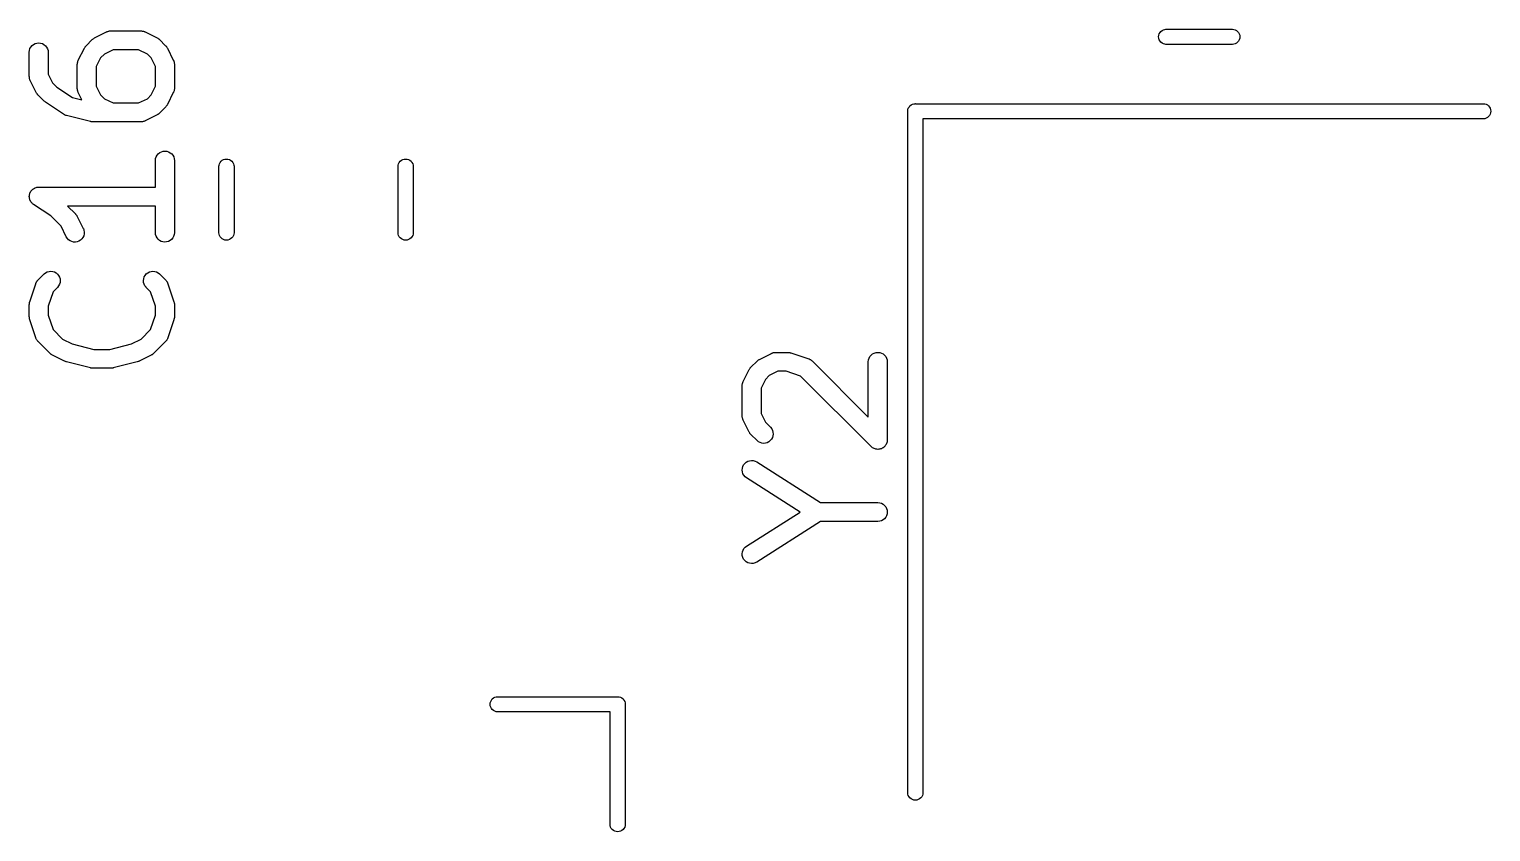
# Model space of a CAD drawing. Extents: x 50 to 150, y -150 to -50.
# Drawn here: x 103.23 to 114.81, y -80.01 to -73.65 of the extents above; entities that cross this region are included whole.
import ezdxf

# ---------------------------------------------------------------- set-up
doc = ezdxf.new("R2010")
doc.units = 0
doc.layers.add('BLACK', color=7, linetype='CONTINUOUS')

msp = doc.modelspace()

# ---------------------------------------------------------------- linework, layer by layer
at = {"layer": 'BLACK', "linetype": 'CONTINUOUS'}
for p, q in [((103.845, -73.6688), (103.85, -73.6673)), ((103.85, -73.6673), (103.855, -73.6655)), ((103.855, -73.6655), (103.857, -73.6652)), ((103.857, -73.6652), (103.859, -73.6645)), ((103.859, -73.6645), (103.864, -73.664)), ((103.864, -73.664), (103.869, -73.6632)), ((103.869, -73.6632), (103.872, -73.6633)), ((103.872, -73.6633), (103.874, -73.6631)), ((103.874, -73.6631), (104.112, -73.6631)), ((104.112, -73.6631), (104.113, -73.6631)), ((104.113, -73.6631), (104.115, -73.6633)), ((104.115, -73.6633), (104.117, -73.6633)), ((104.117, -73.6633), (104.122, -73.6642)), ((104.122, -73.6642), (104.127, -73.6647)), ((104.127, -73.6647), (104.13, -73.6654)), ((104.13, -73.6654), (104.132, -73.6658)), ((104.132, -73.6658), (104.137, -73.6676)), ((104.137, -73.6676), (104.141, -73.6692)), ((112.189, -73.6765), (112.196, -73.6674)), ((112.196, -73.6674), (112.205, -73.6599)), ((112.205, -73.6599), (112.216, -73.6543)), ((112.216, -73.6543), (112.227, -73.6509)), ((112.227, -73.6509), (112.236, -73.65)), ((112.236, -73.65), (112.764, -73.65)), ((112.764, -73.65), (112.773, -73.6509)), ((112.773, -73.6509), (112.784, -73.6543)), ((112.784, -73.6543), (112.795, -73.6599)), ((112.795, -73.6599), (112.804, -73.6674)), ((112.804, -73.6674), (112.811, -73.6765)), ((103.24, -73.791), (103.25, -73.7797)), ((103.25, -73.7797), (103.261, -73.7706)), ((103.261, -73.7706), (103.274, -73.7638)), ((103.274, -73.7638), (103.288, -73.7597)), ((103.288, -73.7597), (103.303, -73.7583)), ((103.303, -73.7583), (103.317, -73.7599)), ((103.317, -73.7599), (103.331, -73.7642)), ((103.331, -73.7642), (103.344, -73.7712)), ((103.344, -73.7712), (103.356, -73.7805)), ((103.356, -73.7805), (103.365, -73.7918)), ((103.672, -73.7866), (103.675, -73.7836)), ((103.675, -73.7836), (103.678, -73.7803)), ((103.678, -73.7803), (103.726, -73.7327)), ((103.726, -73.7319), (103.73, -73.7293)), ((103.726, -73.7327), (103.726, -73.7319)), ((103.73, -73.7293), (103.733, -73.7264)), ((103.733, -73.7264), (103.735, -73.7248)), ((103.735, -73.7248), (103.738, -73.7228)), ((103.738, -73.7228), (103.741, -73.7209)), ((103.741, -73.7209), (103.745, -73.7186)), ((103.745, -73.7186), (103.84, -73.671)), ((103.84, -73.671), (103.841, -73.6706)), ((103.841, -73.6706), (103.843, -73.6698)), ((103.843, -73.6698), (103.845, -73.6688)), ((104.141, -73.6692), (104.143, -73.6702)), ((104.143, -73.6702), (104.145, -73.671)), ((104.145, -73.671), (104.241, -73.7186)), ((104.241, -73.7186), (104.242, -73.7191)), ((104.242, -73.7191), (104.245, -73.7214)), ((104.245, -73.7214), (104.249, -73.7234)), ((104.249, -73.7234), (104.251, -73.7254)), ((104.251, -73.7254), (104.254, -73.7271)), ((104.254, -73.7271), (104.257, -73.73)), ((104.257, -73.73), (104.26, -73.7327)), ((104.26, -73.7327), (104.308, -73.7803)), ((104.308, -73.7803), (104.309, -73.781)), ((104.309, -73.781), (104.311, -73.7843)), ((112.178, -73.71), (112.18, -73.6982)), ((112.18, -73.7218), (112.178, -73.71)), ((112.18, -73.6982), (112.183, -73.6869)), ((112.183, -73.7331), (112.18, -73.7218)), ((112.183, -73.6869), (112.189, -73.6765)), ((112.189, -73.7435), (112.183, -73.7331)), ((112.196, -73.7526), (112.189, -73.7435)), ((112.205, -73.7601), (112.196, -73.7526)), ((112.216, -73.7657), (112.205, -73.7601)), ((112.227, -73.7691), (112.216, -73.7657)), ((112.236, -73.77), (112.227, -73.7691)), ((112.764, -73.77), (112.236, -73.77)), ((112.773, -73.7691), (112.764, -73.77)), ((112.784, -73.7657), (112.773, -73.7691)), ((112.795, -73.7601), (112.784, -73.7657)), ((112.804, -73.7526), (112.795, -73.7601)), ((112.811, -73.7435), (112.804, -73.7526)), ((112.811, -73.6765), (112.817, -73.6869)), ((112.817, -73.7331), (112.811, -73.7435)), ((112.817, -73.6869), (112.82, -73.6982)), ((112.82, -73.7218), (112.817, -73.7331)), ((112.82, -73.6982), (112.822, -73.71)), ((112.822, -73.71), (112.82, -73.7218)), ((103.227, -73.8323), (103.229, -73.8177)), ((103.227, -73.8333), (103.227, -73.8323)), ((103.227, -74.0238), (103.227, -73.8333)), ((103.229, -73.8177), (103.233, -73.8038)), ((103.233, -73.8038), (103.24, -73.791)), ((103.365, -73.7918), (103.372, -73.8048)), ((103.372, -73.8048), (103.376, -73.8188)), ((103.376, -73.8188), (103.377, -73.8333)), ((103.377, -73.8333), (103.377, -74.0061)), ((103.613, -73.9039), (103.614, -73.899)), ((103.614, -73.899), (103.615, -73.8971)), ((103.615, -73.8971), (103.616, -73.895)), ((103.616, -73.895), (103.664, -73.7998)), ((103.664, -73.7989), (103.667, -73.7953)), ((103.664, -73.7998), (103.664, -73.7989)), ((103.667, -73.7953), (103.669, -73.7916)), ((103.669, -73.7916), (103.671, -73.7892)), ((103.671, -73.7892), (103.672, -73.7866)), ((103.793, -73.8778), (103.758, -73.9463)), ((103.823, -73.8474), (103.793, -73.8778)), ((103.892, -73.8131), (103.823, -73.8474)), ((104.094, -73.8131), (103.892, -73.8131)), ((104.163, -73.8474), (104.094, -73.8131)), ((104.193, -73.8778), (104.163, -73.8474)), ((104.227, -73.9463), (104.193, -73.8778)), ((104.311, -73.7843), (104.314, -73.7874)), ((104.314, -73.7874), (104.316, -73.79)), ((104.316, -73.79), (104.318, -73.7925)), ((104.318, -73.7925), (104.32, -73.7962)), ((104.32, -73.7962), (104.322, -73.7998)), ((104.322, -73.7998), (104.369, -73.895)), ((104.369, -73.895), (104.37, -73.896)), ((104.37, -73.896), (104.371, -73.898)), ((104.371, -73.898), (104.372, -73.9)), ((103.377, -74.0061), (103.412, -74.0746)), ((103.608, -73.9275), (103.609, -73.9253)), ((103.608, -73.9286), (103.608, -73.9275)), ((103.608, -74.119), (103.608, -73.9286)), ((103.609, -73.9181), (103.61, -73.913)), ((103.609, -73.9231), (103.609, -73.9181)), ((103.609, -73.9253), (103.609, -73.9231)), ((103.61, -73.913), (103.611, -73.9109)), ((103.611, -73.9087), (103.613, -73.9039)), ((103.611, -73.9109), (103.611, -73.9087)), ((103.758, -73.9463), (103.758, -74.1013)), ((104.227, -74.1013), (104.227, -73.9463)), ((104.372, -73.9), (104.373, -73.9049)), ((104.373, -73.9049), (104.375, -73.9097)), ((104.375, -73.9097), (104.375, -73.9119)), ((104.375, -73.9119), (104.376, -73.914)), ((104.376, -73.914), (104.376, -73.9191)), ((104.376, -73.9191), (104.377, -73.9242)), ((104.377, -73.9242), (104.377, -73.9264)), ((104.377, -73.9264), (104.377, -73.9286)), ((104.377, -73.9286), (104.377, -74.119)), ((103.228, -74.026), (103.227, -74.0238)), ((103.228, -74.0282), (103.228, -74.026)), ((103.228, -74.0333), (103.228, -74.0282)), ((103.229, -74.0384), (103.228, -74.0333)), ((103.229, -74.0405), (103.229, -74.0384)), ((103.23, -74.0427), (103.229, -74.0405)), ((103.232, -74.0475), (103.23, -74.0427)), ((103.233, -74.0524), (103.232, -74.0475)), ((103.234, -74.0543), (103.233, -74.0524)), ((103.235, -74.0564), (103.234, -74.0543)), ((103.235, -74.0574), (103.235, -74.0564)), ((103.283, -74.1526), (103.235, -74.0574)), ((103.412, -74.0746), (103.445, -74.1084)), ((103.445, -74.1084), (103.571, -74.1923)), ((103.609, -74.1212), (103.608, -74.119)), ((103.608, -74.1234), (103.609, -74.1212)), ((103.609, -74.1285), (103.608, -74.1234)), ((103.61, -74.1336), (103.609, -74.1285)), ((103.758, -74.1013), (103.793, -74.1699)), ((104.193, -74.1699), (104.227, -74.1013)), ((104.377, -74.1245), (104.376, -74.1296)), ((104.376, -74.1296), (104.376, -74.1346)), ((104.377, -74.119), (104.377, -74.1201)), ((104.377, -74.1201), (104.377, -74.1223)), ((104.377, -74.1223), (104.377, -74.1245)), ((103.285, -74.1562), (103.283, -74.1526)), ((103.287, -74.1599), (103.285, -74.1562)), ((103.289, -74.1623), (103.287, -74.1599)), ((103.291, -74.165), (103.289, -74.1623)), ((103.294, -74.168), (103.291, -74.165)), ((103.296, -74.1713), (103.294, -74.168)), ((103.297, -74.1721), (103.296, -74.1713)), ((103.345, -74.2197), (103.297, -74.1721)), ((103.35, -74.224), (103.345, -74.2197)), ((103.355, -74.2285), (103.35, -74.224)), ((103.356, -74.229), (103.355, -74.2285)), ((103.356, -74.2291), (103.356, -74.229)), ((103.356, -74.229), (103.356, -74.229)), ((103.356, -74.229), (103.356, -74.229)), ((103.499, -74.3243), (103.356, -74.2291)), ((103.571, -74.1923), (103.645, -74.2108)), ((103.61, -74.1357), (103.61, -74.1336)), ((103.611, -74.1379), (103.61, -74.1357)), ((103.613, -74.1427), (103.611, -74.1379)), ((103.614, -74.1476), (103.613, -74.1427)), ((103.615, -74.1496), (103.614, -74.1476)), ((103.616, -74.1516), (103.615, -74.1496)), ((103.616, -74.1526), (103.616, -74.1516)), ((103.645, -74.2108), (103.616, -74.1526)), ((103.793, -74.1699), (103.823, -74.2003)), ((103.823, -74.2003), (103.892, -74.2345)), ((103.892, -74.2345), (104.094, -74.2345)), ((104.094, -74.2345), (104.163, -74.2003)), ((104.163, -74.2003), (104.193, -74.1699)), ((104.369, -74.1526), (104.322, -74.2478)), ((104.37, -74.1505), (104.369, -74.1526)), ((104.371, -74.1486), (104.37, -74.1505)), ((104.373, -74.1437), (104.371, -74.1486)), ((104.375, -74.1389), (104.373, -74.1437)), ((104.376, -74.1346), (104.375, -74.1367)), ((104.375, -74.1367), (104.375, -74.1389)), ((110.217, -74.2499), (110.227, -74.2443)), ((110.227, -74.2443), (110.238, -74.2409)), ((110.238, -74.2409), (110.247, -74.24)), ((110.247, -74.24), (110.25, -74.2397)), ((110.25, -74.2397), (110.253, -74.24)), ((110.253, -74.24), (114.753, -74.24)), ((114.753, -74.24), (114.762, -74.2409)), ((114.762, -74.2409), (114.773, -74.2443)), ((114.773, -74.2443), (114.783, -74.2499)), ((103.503, -74.3267), (103.499, -74.3243)), ((103.508, -74.3293), (103.503, -74.3267)), ((103.51, -74.3301), (103.508, -74.3293)), ((103.512, -74.3312), (103.51, -74.3301)), ((103.517, -74.3327), (103.512, -74.3312)), ((103.521, -74.3344), (103.517, -74.3327)), ((103.522, -74.3347), (103.521, -74.3344)), ((103.713, -74.3823), (103.522, -74.3347)), ((104.241, -74.329), (104.145, -74.3766)), ((104.244, -74.3267), (104.241, -74.329)), ((104.248, -74.3248), (104.244, -74.3267)), ((104.25, -74.3229), (104.248, -74.3248)), ((104.253, -74.3212), (104.25, -74.3229)), ((104.256, -74.3183), (104.253, -74.3212)), ((104.259, -74.3157), (104.256, -74.3183)), ((104.26, -74.3149), (104.259, -74.3157)), ((104.308, -74.2673), (104.26, -74.3149)), ((104.31, -74.2641), (104.308, -74.2673)), ((104.313, -74.261), (104.31, -74.2641)), ((104.315, -74.2584), (104.313, -74.261)), ((104.317, -74.256), (104.315, -74.2584)), ((104.319, -74.2523), (104.317, -74.256)), ((104.321, -74.2488), (104.319, -74.2523)), ((104.322, -74.2478), (104.321, -74.2488)), ((110.19, -74.3), (110.191, -74.2882)), ((110.19, -74.3029), (110.19, -74.3)), ((110.19, -79.7029), (110.19, -74.3029)), ((110.191, -74.2882), (110.194, -74.2769)), ((110.194, -74.2769), (110.2, -74.2665)), ((110.2, -74.2665), (110.207, -74.2574)), ((110.207, -74.2574), (110.217, -74.2499)), ((114.753, -74.36), (110.31, -74.36)), ((110.31, -74.36), (110.31, -79.7029)), ((114.762, -74.3591), (114.753, -74.36)), ((114.773, -74.3557), (114.762, -74.3591)), ((114.783, -74.3501), (114.773, -74.3557)), ((114.783, -74.2499), (114.793, -74.2574)), ((114.793, -74.3426), (114.783, -74.3501)), ((114.793, -74.2574), (114.8, -74.2665)), ((114.8, -74.3335), (114.793, -74.3426)), ((114.8, -74.2665), (114.806, -74.2769)), ((114.806, -74.3231), (114.8, -74.3335)), ((114.806, -74.2769), (114.809, -74.2882)), ((114.809, -74.3118), (114.806, -74.3231)), ((114.809, -74.2882), (114.81, -74.3)), ((114.81, -74.3), (114.809, -74.3118)), ((103.714, -74.3825), (103.713, -74.3823)), ((103.715, -74.3829), (103.714, -74.3825)), ((103.721, -74.3835), (103.715, -74.3829)), ((103.727, -74.3844), (103.721, -74.3835)), ((103.729, -74.3844), (103.727, -74.3844)), ((103.73, -74.3845), (103.729, -74.3844)), ((103.731, -74.3845), (103.73, -74.3845)), ((104.112, -74.3845), (103.731, -74.3845)), ((104.114, -74.3843), (104.112, -74.3845)), ((104.116, -74.3844), (104.114, -74.3843)), ((104.121, -74.3836), (104.116, -74.3844)), ((104.126, -74.3831), (104.121, -74.3836)), ((104.129, -74.3825), (104.126, -74.3831)), ((104.131, -74.3821), (104.129, -74.3825)), ((104.136, -74.3803), (104.131, -74.3821)), ((104.14, -74.3789), (104.136, -74.3803)), ((104.142, -74.3778), (104.14, -74.3789)), ((104.145, -74.3771), (104.142, -74.3778)), ((104.145, -74.3766), (104.145, -74.3771)), ((104.227, -74.6894), (104.229, -74.6749)), ((104.227, -74.6905), (104.227, -74.6894)), ((104.227, -74.9012), (104.227, -74.6905)), ((104.229, -74.6749), (104.233, -74.6609)), ((104.233, -74.6609), (104.24, -74.6481)), ((104.24, -74.6481), (104.25, -74.6369)), ((104.25, -74.6369), (104.261, -74.6277)), ((104.261, -74.6277), (104.274, -74.6209)), ((104.274, -74.6209), (104.288, -74.6168)), ((104.288, -74.6168), (104.303, -74.6155)), ((104.303, -74.6155), (104.317, -74.617)), ((104.317, -74.617), (104.331, -74.6213)), ((104.331, -74.6213), (104.344, -74.6283)), ((104.344, -74.6283), (104.356, -74.6376)), ((104.356, -74.6376), (104.365, -74.649)), ((104.365, -74.649), (104.372, -74.6619)), ((104.372, -74.6619), (104.376, -74.6759)), ((104.376, -74.6759), (104.377, -74.6905)), ((104.377, -74.6905), (104.377, -75.2619)), ((104.734, -74.7157), (104.74, -74.7053)), ((104.74, -74.7053), (104.747, -74.6961)), ((104.747, -74.6961), (104.757, -74.6886)), ((104.757, -74.6886), (104.767, -74.683)), ((104.767, -74.683), (104.778, -74.6796)), ((104.778, -74.6796), (104.79, -74.6785)), ((104.79, -74.6785), (104.802, -74.6796)), ((104.802, -74.6796), (104.813, -74.683)), ((104.813, -74.683), (104.823, -74.6886)), ((104.823, -74.6886), (104.833, -74.6961)), ((104.833, -74.6961), (104.84, -74.7053)), ((104.84, -74.7053), (104.846, -74.7157)), ((106.154, -74.7157), (106.16, -74.7053)), ((106.16, -74.7053), (106.167, -74.6961)), ((106.167, -74.6961), (106.177, -74.6886)), ((106.177, -74.6886), (106.187, -74.683)), ((106.187, -74.683), (106.198, -74.6796)), ((106.198, -74.6796), (106.21, -74.6785)), ((106.21, -74.6785), (106.222, -74.6796)), ((106.222, -74.6796), (106.233, -74.683)), ((106.233, -74.683), (106.243, -74.6886)), ((106.243, -74.6886), (106.253, -74.6961)), ((106.253, -74.6961), (106.26, -74.7053)), ((106.26, -74.7053), (106.266, -74.7157)), ((104.73, -74.7358), (104.731, -74.727)), ((104.73, -75.2642), (104.73, -74.7358)), ((104.731, -74.727), (104.734, -74.7157)), ((104.846, -74.7157), (104.849, -74.727)), ((104.849, -74.727), (104.85, -74.7358)), ((104.85, -74.7358), (104.85, -75.2642)), ((106.15, -74.7358), (106.151, -74.727)), ((106.15, -75.2642), (106.15, -74.7358)), ((106.151, -74.727), (106.154, -74.7157)), ((106.266, -74.7157), (106.269, -74.727)), ((106.269, -74.727), (106.27, -74.7358)), ((106.27, -74.7358), (106.27, -75.2642)), ((103.233, -74.947), (103.237, -74.9405)), ((103.237, -74.9405), (103.24, -74.9343)), ((103.24, -74.9342), (103.245, -74.9286)), ((103.24, -74.9343), (103.24, -74.9342)), ((103.24, -74.9342), (103.24, -74.9342)), ((103.245, -74.9286), (103.25, -74.923)), ((103.25, -74.9229), (103.255, -74.9182)), ((103.25, -74.923), (103.25, -74.9229)), ((103.25, -74.9229), (103.25, -74.9229)), ((103.255, -74.9182), (103.261, -74.9137)), ((103.261, -74.9137), (103.268, -74.9102)), ((103.261, -74.9137), (103.261, -74.9137)), ((103.261, -74.9137), (103.261, -74.9137)), ((103.268, -74.9102), (103.274, -74.9068)), ((103.274, -74.9068), (103.281, -74.9047)), ((103.274, -74.9068), (103.274, -74.9068)), ((103.274, -74.9068), (103.274, -74.9068)), ((103.281, -74.9047), (103.288, -74.9026)), ((103.288, -74.9026), (103.295, -74.9019)), ((103.288, -74.9026), (103.288, -74.9026)), ((103.288, -74.9026), (103.288, -74.9026)), ((103.295, -74.9019), (103.302, -74.9012)), ((103.302, -74.9012), (104.227, -74.9012)), ((103.227, -74.9755), (103.228, -74.9684)), ((103.227, -74.9756), (103.227, -74.9755)), ((103.227, -74.9757), (103.227, -74.9756)), ((103.228, -74.9832), (103.227, -74.9757)), ((103.228, -74.9684), (103.229, -74.9611)), ((103.229, -74.9901), (103.228, -74.9832)), ((103.229, -74.961), (103.231, -74.9539)), ((103.229, -74.9611), (103.229, -74.961)), ((103.229, -74.9611), (103.229, -74.9611)), ((103.229, -74.9902), (103.229, -74.9901)), ((103.231, -74.9974), (103.229, -74.9902)), ((103.229, -74.9902), (103.229, -74.9902)), ((103.231, -74.9539), (103.233, -74.9471)), ((103.233, -75.0042), (103.231, -74.9974)), ((103.233, -74.9471), (103.233, -74.947)), ((103.233, -74.9471), (103.233, -74.9471)), ((103.233, -75.0043), (103.233, -75.0042)), ((103.233, -75.0042), (103.233, -75.0042)), ((103.236, -75.0105), (103.233, -75.0043)), ((103.24, -75.0172), (103.236, -75.0105)), ((103.24, -75.0173), (103.24, -75.0172)), ((103.24, -75.0172), (103.24, -75.0172)), ((103.244, -75.0229), (103.24, -75.0173)), ((103.249, -75.0286), (103.244, -75.0229)), ((103.249, -75.0287), (103.249, -75.0286)), ((103.249, -75.0286), (103.249, -75.0286)), ((103.254, -75.0334), (103.249, -75.0287)), ((103.26, -75.038), (103.254, -75.0334)), ((103.26, -75.0381), (103.26, -75.038)), ((103.261, -75.0386), (103.26, -75.0381)), ((103.26, -75.0381), (103.26, -75.0381)), ((103.26, -75.0381), (103.26, -75.0381)), ((103.397, -75.1297), (103.261, -75.0386)), ((104.227, -75.0512), (103.531, -75.0512)), ((103.531, -75.0512), (103.594, -75.1136)), ((104.227, -75.2619), (104.227, -75.0512)), ((103.479, -75.2111), (103.397, -75.1297)), ((103.594, -75.1136), (103.594, -75.1144)), ((103.594, -75.1144), (103.597, -75.1177)), ((103.597, -75.1177), (103.6, -75.1207)), ((103.6, -75.1207), (103.601, -75.1234)), ((103.601, -75.1234), (103.603, -75.1258)), ((103.603, -75.1258), (103.605, -75.1296)), ((103.605, -75.1296), (103.608, -75.1331)), ((103.608, -75.1331), (103.655, -75.2284)), ((103.521, -75.2954), (103.479, -75.2111)), ((103.659, -75.2864), (103.653, -75.2997)), ((103.655, -75.2284), (103.656, -75.2293)), ((103.656, -75.2293), (103.661, -75.243)), ((103.662, -75.2721), (103.659, -75.2864)), ((103.661, -75.243), (103.663, -75.2575)), ((103.663, -75.2575), (103.662, -75.2721)), ((104.229, -75.2765), (104.227, -75.2619)), ((104.233, -75.2905), (104.229, -75.2765)), ((104.376, -75.2775), (104.371, -75.2914)), ((104.377, -75.263), (104.376, -75.2775)), ((104.377, -75.2619), (104.377, -75.263)), ((104.731, -75.273), (104.73, -75.2642)), ((104.734, -75.2843), (104.731, -75.273)), ((104.74, -75.2947), (104.734, -75.2843)), ((104.846, -75.2843), (104.84, -75.2947)), ((104.849, -75.273), (104.846, -75.2843)), ((104.85, -75.2642), (104.849, -75.273)), ((106.151, -75.273), (106.15, -75.2642)), ((106.154, -75.2843), (106.151, -75.273)), ((106.16, -75.2947), (106.154, -75.2843)), ((106.266, -75.2843), (106.26, -75.2947)), ((106.269, -75.273), (106.266, -75.2843)), ((106.27, -75.2642), (106.269, -75.273)), ((103.529, -75.3078), (103.521, -75.2954)), ((103.539, -75.3185), (103.529, -75.3078)), ((103.551, -75.327), (103.539, -75.3185)), ((103.564, -75.333), (103.551, -75.327)), ((103.578, -75.3363), (103.564, -75.333)), ((103.593, -75.3367), (103.578, -75.3363)), ((103.607, -75.3344), (103.593, -75.3367)), ((103.621, -75.3292), (103.607, -75.3344)), ((103.634, -75.3215), (103.621, -75.3292)), ((103.644, -75.3115), (103.634, -75.3215)), ((103.653, -75.2997), (103.644, -75.3115)), ((104.24, -75.3034), (104.233, -75.2905)), ((104.249, -75.3148), (104.24, -75.3034)), ((104.26, -75.3241), (104.249, -75.3148)), ((104.273, -75.331), (104.26, -75.3241)), ((104.287, -75.3354), (104.273, -75.331)), ((104.302, -75.3369), (104.287, -75.3354)), ((104.316, -75.3356), (104.302, -75.3369)), ((104.33, -75.3314), (104.316, -75.3356)), ((104.343, -75.3247), (104.33, -75.3314)), ((104.355, -75.3155), (104.343, -75.3247)), ((104.364, -75.3043), (104.355, -75.3155)), ((104.371, -75.2914), (104.364, -75.3043)), ((104.747, -75.3039), (104.74, -75.2947)), ((104.757, -75.3114), (104.747, -75.3039)), ((104.767, -75.317), (104.757, -75.3114)), ((104.778, -75.3204), (104.767, -75.317)), ((104.79, -75.3215), (104.778, -75.3204)), ((104.802, -75.3204), (104.79, -75.3215)), ((104.813, -75.317), (104.802, -75.3204)), ((104.823, -75.3114), (104.813, -75.317)), ((104.833, -75.3039), (104.823, -75.3114)), ((104.84, -75.2947), (104.833, -75.3039)), ((106.167, -75.3039), (106.16, -75.2947)), ((106.177, -75.3114), (106.167, -75.3039)), ((106.187, -75.317), (106.177, -75.3114)), ((106.198, -75.3204), (106.187, -75.317)), ((106.21, -75.3215), (106.198, -75.3204)), ((106.222, -75.3204), (106.21, -75.3215)), ((106.233, -75.317), (106.222, -75.3204)), ((106.243, -75.3114), (106.233, -75.317)), ((106.253, -75.3039), (106.243, -75.3114)), ((106.26, -75.2947), (106.253, -75.3039)), ((103.297, -75.6374), (103.345, -75.5898)), ((103.345, -75.5891), (103.357, -75.58)), ((103.345, -75.5898), (103.345, -75.5891)), ((103.357, -75.58), (103.37, -75.5732)), ((103.37, -75.5732), (103.384, -75.5691)), ((103.384, -75.5691), (103.398, -75.5679)), ((103.398, -75.5679), (103.413, -75.5694)), ((103.413, -75.5694), (103.427, -75.5738)), ((103.427, -75.5738), (103.44, -75.5808)), ((103.44, -75.5808), (103.451, -75.5902)), ((103.451, -75.5902), (103.46, -75.6016)), ((103.46, -75.6016), (103.467, -75.6145)), ((103.467, -75.6145), (103.471, -75.6285)), ((103.471, -75.6285), (103.473, -75.6431)), ((104.132, -75.6421), (104.134, -75.6275)), ((104.134, -75.6275), (104.138, -75.6136)), ((104.138, -75.6136), (104.145, -75.6007)), ((104.145, -75.6007), (104.154, -75.5895)), ((104.154, -75.5895), (104.166, -75.5802)), ((104.166, -75.5802), (104.179, -75.5734)), ((104.179, -75.5734), (104.193, -75.5692)), ((104.193, -75.5692), (104.207, -75.5679)), ((104.207, -75.5679), (104.222, -75.5693)), ((104.222, -75.5693), (104.236, -75.5736)), ((104.236, -75.5736), (104.249, -75.5805)), ((104.249, -75.5805), (104.26, -75.5898)), ((104.26, -75.5898), (104.308, -75.6374)), ((103.231, -75.8096), (103.279, -75.6668)), ((103.279, -75.6658), (103.28, -75.6638)), ((103.279, -75.6668), (103.279, -75.6658)), ((103.28, -75.6638), (103.281, -75.6617)), ((103.281, -75.6617), (103.283, -75.6571)), ((103.283, -75.6571), (103.285, -75.6525)), ((103.285, -75.6525), (103.287, -75.6507)), ((103.287, -75.6507), (103.288, -75.6488)), ((103.288, -75.6488), (103.291, -75.6448)), ((103.291, -75.6448), (103.294, -75.6406)), ((103.294, -75.6406), (103.296, -75.6391)), ((103.296, -75.6391), (103.297, -75.6374)), ((103.416, -75.731), (103.377, -75.8455)), ((103.451, -75.6959), (103.416, -75.731)), ((103.46, -75.6846), (103.451, -75.6959)), ((103.467, -75.6717), (103.46, -75.6846)), ((103.471, -75.6577), (103.467, -75.6717)), ((103.473, -75.6431), (103.471, -75.6577)), ((104.133, -75.6567), (104.132, -75.6421)), ((104.138, -75.6707), (104.133, -75.6567)), ((104.144, -75.6837), (104.138, -75.6707)), ((104.153, -75.6951), (104.144, -75.6837)), ((104.154, -75.6959), (104.153, -75.6951)), ((104.189, -75.731), (104.154, -75.6959)), ((104.227, -75.8455), (104.189, -75.731)), ((104.308, -75.6374), (104.309, -75.6382)), ((104.309, -75.6382), (104.31, -75.6399)), ((104.31, -75.6399), (104.312, -75.6414)), ((104.312, -75.6414), (104.314, -75.6456)), ((104.314, -75.6456), (104.318, -75.6496)), ((104.318, -75.6496), (104.319, -75.6516)), ((104.319, -75.6516), (104.32, -75.6534)), ((104.32, -75.6534), (104.322, -75.6581)), ((104.322, -75.6581), (104.324, -75.6626)), ((104.324, -75.6626), (104.325, -75.6647)), ((104.325, -75.6647), (104.326, -75.6668)), ((104.326, -75.6668), (104.374, -75.8096)), ((103.227, -75.8323), (103.228, -75.8281)), ((103.227, -75.8333), (103.227, -75.8323)), ((103.227, -75.9286), (103.227, -75.8333)), ((103.228, -75.8239), (103.229, -75.8208)), ((103.228, -75.8281), (103.228, -75.8239)), ((103.229, -75.8177), (103.23, -75.8137)), ((103.229, -75.8208), (103.229, -75.8177)), ((103.23, -75.8137), (103.231, -75.8096)), ((103.377, -75.8455), (103.377, -75.9164)), ((104.227, -75.9164), (104.227, -75.8455)), ((104.374, -75.8096), (104.374, -75.8106)), ((104.374, -75.8106), (104.375, -75.8147)), ((104.375, -75.8147), (104.376, -75.8188)), ((104.376, -75.8188), (104.376, -75.8219)), ((104.376, -75.8219), (104.377, -75.8249)), ((104.377, -75.8249), (104.377, -75.8291)), ((104.377, -75.8291), (104.377, -75.8333)), ((104.377, -75.8333), (104.377, -75.9286)), ((103.228, -75.9328), (103.227, -75.9286)), ((103.228, -75.937), (103.228, -75.9328)), ((103.229, -75.94), (103.228, -75.937)), ((103.229, -75.9431), (103.229, -75.94)), ((103.23, -75.9472), (103.229, -75.9431)), ((103.231, -75.9513), (103.23, -75.9472)), ((103.231, -75.9523), (103.231, -75.9513)), ((103.279, -76.0951), (103.231, -75.9523)), ((103.377, -75.9164), (103.416, -76.0309)), ((104.189, -76.0309), (104.227, -75.9164)), ((104.374, -75.9523), (104.326, -76.0951)), ((104.376, -75.9442), (104.374, -75.9482)), ((104.374, -75.9482), (104.374, -75.9523)), ((104.377, -75.938), (104.376, -75.9411)), ((104.376, -75.9411), (104.376, -75.9442)), ((104.377, -75.9286), (104.377, -75.9296)), ((104.377, -75.9296), (104.377, -75.9338)), ((104.377, -75.9338), (104.377, -75.938)), ((103.28, -76.0972), (103.279, -76.0951)), ((103.28, -76.0993), (103.28, -76.0972)), ((103.283, -76.1038), (103.28, -76.0993)), ((103.416, -76.0309), (103.49, -76.105)), ((104.115, -76.105), (104.189, -76.0309)), ((104.324, -76.1003), (104.322, -76.1048)), ((104.325, -76.0981), (104.324, -76.1003)), ((104.326, -76.0961), (104.325, -76.0981)), ((104.326, -76.0951), (104.326, -76.0961)), ((103.285, -76.1085), (103.283, -76.1038)), ((103.286, -76.1103), (103.285, -76.1085)), ((103.287, -76.1123), (103.286, -76.1103)), ((103.29, -76.1163), (103.287, -76.1123)), ((103.293, -76.1205), (103.29, -76.1163)), ((103.295, -76.122), (103.293, -76.1205)), ((103.296, -76.1237), (103.295, -76.122)), ((103.297, -76.1245), (103.296, -76.1237)), ((103.392, -76.2197), (103.297, -76.1245)), ((103.49, -76.105), (103.567, -76.1435)), ((103.567, -76.1435), (103.74, -76.1869)), ((103.74, -76.1869), (103.865, -76.1869)), ((103.865, -76.1869), (104.038, -76.1435)), ((104.038, -76.1435), (104.115, -76.105)), ((104.308, -76.1245), (104.213, -76.2197)), ((104.309, -76.1228), (104.308, -76.1245)), ((104.311, -76.1213), (104.309, -76.1228)), ((104.314, -76.1171), (104.311, -76.1213)), ((104.317, -76.1131), (104.314, -76.1171)), ((104.318, -76.1112), (104.317, -76.1131)), ((104.319, -76.1094), (104.318, -76.1112)), ((104.322, -76.1048), (104.319, -76.1094)), ((109.114, -76.2164), (109.119, -76.2149)), ((109.119, -76.2149), (109.124, -76.2131)), ((109.124, -76.2131), (109.126, -76.2128)), ((109.126, -76.2128), (109.128, -76.2121)), ((109.128, -76.2121), (109.133, -76.2116)), ((109.133, -76.2116), (109.138, -76.2108)), ((109.138, -76.2108), (109.141, -76.2109)), ((109.141, -76.2109), (109.143, -76.2107)), ((109.143, -76.2107), (109.238, -76.2107)), ((109.238, -76.2107), (109.239, -76.2107)), ((109.239, -76.2107), (109.243, -76.2112)), ((109.243, -76.2112), (109.248, -76.2113)), ((109.248, -76.2113), (109.251, -76.212)), ((109.251, -76.212), (109.254, -76.2124)), ((109.254, -76.2124), (109.258, -76.2136)), ((109.258, -76.2136), (109.262, -76.2146)), ((109.262, -76.2146), (109.405, -76.2622)), ((109.924, -76.2162), (109.938, -76.212)), ((109.938, -76.212), (109.953, -76.2107)), ((109.953, -76.2107), (109.967, -76.2122)), ((109.967, -76.2122), (109.981, -76.2166)), ((103.395, -76.2224), (103.392, -76.2197)), ((103.398, -76.2253), (103.395, -76.2224)), ((103.401, -76.227), (103.398, -76.2253)), ((103.404, -76.229), (103.401, -76.227)), ((103.407, -76.231), (103.404, -76.229)), ((103.411, -76.2333), (103.407, -76.231)), ((103.412, -76.2337), (103.411, -76.2333)), ((103.507, -76.2814), (103.412, -76.2337)), ((103.507, -76.2815), (103.507, -76.2814)), ((103.508, -76.2817), (103.507, -76.2815)), ((103.514, -76.2841), (103.508, -76.2817)), ((103.521, -76.2866), (103.514, -76.2841)), ((103.521, -76.2867), (103.521, -76.2866)), ((103.521, -76.2868), (103.521, -76.2867)), ((103.522, -76.287), (103.521, -76.2868)), ((103.713, -76.3347), (103.522, -76.287)), ((104.082, -76.287), (103.892, -76.3347)), ((104.083, -76.2869), (104.082, -76.287)), ((104.09, -76.2845), (104.083, -76.2869)), ((104.083, -76.2869), (104.083, -76.2869)), ((104.096, -76.2821), (104.09, -76.2845)), ((104.097, -76.2819), (104.096, -76.2821)), ((104.098, -76.2814), (104.097, -76.2818)), ((104.097, -76.2818), (104.097, -76.2819)), ((104.193, -76.2337), (104.098, -76.2814)), ((104.197, -76.2315), (104.193, -76.2337)), ((104.2, -76.2296), (104.197, -76.2315)), ((104.203, -76.2276), (104.2, -76.2296)), ((104.205, -76.226), (104.203, -76.2276)), ((104.209, -76.2231), (104.205, -76.226)), ((104.212, -76.2204), (104.209, -76.2231)), ((104.213, -76.2197), (104.212, -76.2204)), ((108.941, -76.3342), (108.944, -76.3312)), ((108.944, -76.3312), (108.947, -76.3279)), ((108.947, -76.3279), (108.995, -76.2803)), ((108.995, -76.2796), (108.999, -76.2769)), ((108.995, -76.2803), (108.995, -76.2796)), ((108.999, -76.2769), (109.002, -76.274)), ((109.002, -76.274), (109.004, -76.2724)), ((109.004, -76.2724), (109.007, -76.2704)), ((109.007, -76.2704), (109.011, -76.2685)), ((109.011, -76.2685), (109.014, -76.2663)), ((109.014, -76.2663), (109.109, -76.2186)), ((109.109, -76.2186), (109.11, -76.2182)), ((109.11, -76.2182), (109.112, -76.2174)), ((109.112, -76.2174), (109.114, -76.2164)), ((109.405, -76.2622), (109.406, -76.2625)), ((109.406, -76.2625), (109.408, -76.2634)), ((109.408, -76.2634), (109.41, -76.2641)), ((109.41, -76.2641), (109.414, -76.2665)), ((109.414, -76.2665), (109.419, -76.2687)), ((109.419, -76.2687), (109.421, -76.27)), ((109.421, -76.27), (109.423, -76.271)), ((109.423, -76.271), (109.427, -76.2743)), ((109.427, -76.2743), (109.431, -76.2773)), ((109.431, -76.2773), (109.432, -76.2789)), ((109.432, -76.2789), (109.434, -76.2803)), ((109.434, -76.2803), (109.877, -76.7237)), ((109.877, -76.2847), (109.879, -76.2701)), ((109.877, -76.2857), (109.877, -76.2847)), ((109.877, -76.7237), (109.877, -76.2857)), ((109.879, -76.2701), (109.883, -76.2562)), ((109.883, -76.2562), (109.89, -76.2433)), ((109.89, -76.2433), (109.9, -76.2321)), ((109.9, -76.2321), (109.911, -76.223)), ((109.911, -76.223), (109.924, -76.2162)), ((109.981, -76.2166), (109.994, -76.2235)), ((109.994, -76.2235), (110.006, -76.2329)), ((110.006, -76.2329), (110.015, -76.2442)), ((110.015, -76.2442), (110.022, -76.2571)), ((110.022, -76.2571), (110.026, -76.2711)), ((110.026, -76.2711), (110.027, -76.2857)), ((110.027, -76.2857), (110.027, -76.9048)), ((103.714, -76.3349), (103.713, -76.3347)), ((103.715, -76.3353), (103.714, -76.3349)), ((103.721, -76.3359), (103.715, -76.3353)), ((103.727, -76.3368), (103.721, -76.3359)), ((103.729, -76.3367), (103.727, -76.3368)), ((103.73, -76.3369), (103.729, -76.3367)), ((103.731, -76.3369), (103.73, -76.3369)), ((103.874, -76.3369), (103.731, -76.3369)), ((103.875, -76.3368), (103.874, -76.3369)), ((103.876, -76.3369), (103.875, -76.3368)), ((103.882, -76.3361), (103.876, -76.3369)), ((103.888, -76.3355), (103.882, -76.3361)), ((103.89, -76.3351), (103.888, -76.3355)), ((103.891, -76.3349), (103.89, -76.3351)), ((103.892, -76.3347), (103.891, -76.3349)), ((108.882, -76.4515), (108.883, -76.4466)), ((108.883, -76.4466), (108.885, -76.4447)), ((108.885, -76.4426), (108.933, -76.3474)), ((108.885, -76.4447), (108.885, -76.4426)), ((108.933, -76.3465), (108.936, -76.3429)), ((108.933, -76.3474), (108.933, -76.3465)), ((108.936, -76.3429), (108.938, -76.3392)), ((108.938, -76.3392), (108.94, -76.3368)), ((108.94, -76.3368), (108.941, -76.3342)), ((109.062, -76.4254), (109.027, -76.4939)), ((109.092, -76.395), (109.062, -76.4254)), ((109.161, -76.3607), (109.092, -76.395)), ((109.226, -76.3607), (109.161, -76.3607)), ((109.34, -76.3989), (109.226, -76.3607)), ((109.899, -76.9578), (109.34, -76.3989)), ((108.877, -76.4751), (108.878, -76.4729)), ((108.877, -76.4762), (108.877, -76.4751)), ((108.877, -76.7143), (108.877, -76.4762)), ((108.878, -76.4657), (108.879, -76.4606)), ((108.878, -76.4707), (108.878, -76.4657)), ((108.878, -76.4729), (108.878, -76.4707)), ((108.879, -76.4606), (108.88, -76.4585)), ((108.88, -76.4563), (108.882, -76.4515)), ((108.88, -76.4585), (108.88, -76.4563)), ((109.027, -76.4939), (109.027, -76.6966)), ((108.878, -76.7165), (108.877, -76.7143)), ((108.878, -76.7187), (108.878, -76.7165)), ((108.878, -76.7237), (108.878, -76.7187)), ((108.879, -76.7289), (108.878, -76.7237)), ((108.879, -76.731), (108.879, -76.7289)), ((108.88, -76.7331), (108.879, -76.731)), ((108.882, -76.738), (108.88, -76.7331)), ((108.883, -76.7429), (108.882, -76.738)), ((108.884, -76.7448), (108.883, -76.7429)), ((108.885, -76.7469), (108.884, -76.7448)), ((108.885, -76.7478), (108.885, -76.7469)), ((108.933, -76.8431), (108.885, -76.7478)), ((109.027, -76.6966), (109.062, -76.7651)), ((109.062, -76.7651), (109.101, -76.8041)), ((108.935, -76.8466), (108.933, -76.8431)), ((108.937, -76.8504), (108.935, -76.8466)), ((108.939, -76.8528), (108.937, -76.8504)), ((108.941, -76.8555), (108.939, -76.8528)), ((108.944, -76.8585), (108.941, -76.8555)), ((108.946, -76.8618), (108.944, -76.8585)), ((108.947, -76.8626), (108.946, -76.8618)), ((108.995, -76.9102), (108.947, -76.8626)), ((109.006, -76.9195), (108.995, -76.9102)), ((109.1, -76.9105), (109.089, -76.9198)), ((109.11, -76.8993), (109.1, -76.9105)), ((109.101, -76.8041), (109.101, -76.8049)), ((109.101, -76.8049), (109.111, -76.8163)), ((109.117, -76.8864), (109.11, -76.8993)), ((109.111, -76.8163), (109.117, -76.8293)), ((109.117, -76.8293), (109.121, -76.8433)), ((109.121, -76.8725), (109.117, -76.8864)), ((109.121, -76.8433), (109.123, -76.8579)), ((109.123, -76.8579), (109.121, -76.8725)), ((110.027, -76.9048), (110.027, -76.9055)), ((110.027, -76.9055), (110.027, -76.9055)), ((110.027, -76.9055), (110.027, -76.9056)), ((110.027, -76.9056), (110.027, -76.9058)), ((110.027, -76.9058), (110.027, -76.9131)), ((109.019, -76.9264), (109.006, -76.9195)), ((109.033, -76.9307), (109.019, -76.9264)), ((109.047, -76.9321), (109.033, -76.9307)), ((109.062, -76.9308), (109.047, -76.9321)), ((109.076, -76.9266), (109.062, -76.9308)), ((109.089, -76.9198), (109.076, -76.9266)), ((109.905, -76.9623), (109.899, -76.9578)), ((109.91, -76.9669), (109.905, -76.9623)), ((109.911, -76.967), (109.91, -76.9669)), ((109.911, -76.9671), (109.911, -76.967)), ((109.917, -76.9704), (109.911, -76.9671)), ((109.923, -76.9739), (109.917, -76.9704)), ((109.924, -76.974), (109.923, -76.9739)), ((109.923, -76.9739), (109.923, -76.9739)), ((109.93, -76.9761), (109.924, -76.974)), ((109.937, -76.9782), (109.93, -76.9761)), ((109.938, -76.9783), (109.937, -76.9782)), ((109.937, -76.9782), (109.937, -76.9782)), ((109.945, -76.979), (109.938, -76.9783)), ((109.952, -76.9798), (109.945, -76.979)), ((109.959, -76.9791), (109.952, -76.9798)), ((109.952, -76.9798), (109.952, -76.9797)), ((109.952, -76.9797), (109.952, -76.9798)), ((109.966, -76.9784), (109.959, -76.9791)), ((109.967, -76.9784), (109.966, -76.9784)), ((109.974, -76.9763), (109.967, -76.9784)), ((109.967, -76.9784), (109.967, -76.9784)), ((109.98, -76.9743), (109.974, -76.9763)), ((109.981, -76.9742), (109.98, -76.9743)), ((109.987, -76.9708), (109.981, -76.9742)), ((109.981, -76.9742), (109.981, -76.9742)), ((109.993, -76.9675), (109.987, -76.9708)), ((109.994, -76.9674), (109.993, -76.9675)), ((109.999, -76.9629), (109.994, -76.9674)), ((109.994, -76.9674), (109.994, -76.9674)), ((110.005, -76.9583), (109.999, -76.9629)), ((110.01, -76.9527), (110.005, -76.9582)), ((110.005, -76.9582), (110.005, -76.9582)), ((110.005, -76.9582), (110.005, -76.9583)), ((110.014, -76.9471), (110.01, -76.9527)), ((110.018, -76.9407), (110.014, -76.9469)), ((110.014, -76.9469), (110.014, -76.947)), ((110.014, -76.947), (110.014, -76.9471)), ((110.021, -76.9343), (110.018, -76.9407)), ((110.024, -76.9273), (110.021, -76.9341)), ((110.021, -76.9341), (110.021, -76.9342)), ((110.021, -76.9342), (110.021, -76.9343)), ((110.026, -76.9204), (110.024, -76.9273)), ((110.027, -76.9131), (110.026, -76.9201)), ((110.026, -76.9201), (110.026, -76.9202)), ((110.026, -76.9202), (110.026, -76.9204)), ((108.877, -77.1438), (108.879, -77.1292)), ((108.879, -77.1292), (108.883, -77.1152)), ((108.883, -77.1152), (108.889, -77.1021)), ((108.889, -77.1021), (108.898, -77.0907)), ((108.898, -77.0907), (108.91, -77.0812)), ((108.91, -77.0812), (108.922, -77.0741)), ((108.922, -77.0741), (108.936, -77.0696)), ((108.936, -77.0696), (108.951, -77.0679)), ((108.951, -77.0679), (108.965, -77.069)), ((108.965, -77.069), (108.98, -77.073)), ((108.98, -77.073), (108.993, -77.0796)), ((108.993, -77.0796), (109.498, -77.4012)), ((108.879, -77.1584), (108.877, -77.1438)), ((108.883, -77.1723), (108.879, -77.1584)), ((108.89, -77.1852), (108.883, -77.1723)), ((108.9, -77.1964), (108.89, -77.1852)), ((108.911, -77.2056), (108.9, -77.1964)), ((108.912, -77.2061), (108.911, -77.2056)), ((109.336, -77.4762), (108.912, -77.2061)), ((108.912, -77.7462), (109.336, -77.4762)), ((109.498, -77.4012), (109.952, -77.4012)), ((109.952, -77.4012), (109.953, -77.4012)), ((109.953, -77.4012), (109.968, -77.4028)), ((109.968, -77.4028), (109.982, -77.4073)), ((109.982, -77.4073), (109.995, -77.4143)), ((109.995, -77.4143), (110.006, -77.4237)), ((110.006, -77.4237), (110.015, -77.4351)), ((110.015, -77.4351), (110.022, -77.4481)), ((110.022, -77.4481), (110.026, -77.4621)), ((110.026, -77.4621), (110.027, -77.4767)), ((110.027, -77.4767), (110.026, -77.4913)), ((109.498, -77.5512), (108.993, -77.8728)), ((109.952, -77.5512), (109.498, -77.5512)), ((109.967, -77.5498), (109.952, -77.5512)), ((109.981, -77.5455), (109.967, -77.5498)), ((109.994, -77.5387), (109.981, -77.5455)), ((110.005, -77.5294), (109.994, -77.5387)), ((110.015, -77.5181), (110.005, -77.5294)), ((110.022, -77.5053), (110.015, -77.5181)), ((110.026, -77.4913), (110.022, -77.5053)), ((108.877, -77.8075), (108.879, -77.793)), ((108.878, -77.8221), (108.877, -77.8075)), ((108.882, -77.8362), (108.878, -77.8221)), ((108.879, -77.793), (108.884, -77.7791)), ((108.889, -77.8493), (108.882, -77.8362)), ((108.884, -77.7791), (108.891, -77.7664)), ((108.891, -77.7664), (108.901, -77.7553)), ((108.901, -77.7553), (108.912, -77.7462)), ((108.898, -77.8609), (108.889, -77.8493)), ((108.909, -77.8706), (108.898, -77.8609)), ((108.921, -77.8779), (108.909, -77.8706)), ((108.935, -77.8826), (108.921, -77.8779)), ((108.95, -77.8845), (108.935, -77.8826)), ((108.964, -77.8835), (108.95, -77.8845)), ((108.979, -77.8798), (108.964, -77.8835)), ((108.992, -77.8734), (108.979, -77.8798)), ((108.993, -77.8728), (108.992, -77.8734)), ((106.88, -79), (106.881, -78.9882)), ((106.881, -78.9882), (106.884, -78.9769)), ((106.884, -78.9769), (106.89, -78.9665)), ((106.89, -78.9665), (106.897, -78.9574)), ((106.897, -78.9574), (106.907, -78.9499)), ((106.907, -78.9499), (106.917, -78.9443)), ((106.917, -78.9443), (106.928, -78.9409)), ((106.928, -78.9409), (106.937, -78.94)), ((106.937, -78.94), (107.887, -78.94)), ((107.887, -78.94), (107.89, -78.9397)), ((107.89, -78.9397), (107.902, -78.9409)), ((107.902, -78.9409), (107.913, -78.9443)), ((107.913, -78.9443), (107.923, -78.9499)), ((107.923, -78.9499), (107.933, -78.9574)), ((107.933, -78.9574), (107.94, -78.9665)), ((107.94, -78.9665), (107.946, -78.9769)), ((107.946, -78.9769), (107.949, -78.9882)), ((107.949, -78.9882), (107.949, -78.9902)), ((107.949, -78.9902), (107.95, -79)), ((106.881, -79.0118), (106.88, -79)), ((106.884, -79.0231), (106.881, -79.0118)), ((106.89, -79.0335), (106.884, -79.0231)), ((106.897, -79.0426), (106.89, -79.0335)), ((106.907, -79.0501), (106.897, -79.0426)), ((106.917, -79.0557), (106.907, -79.0501)), ((106.928, -79.0591), (106.917, -79.0557)), ((106.937, -79.06), (106.928, -79.0591)), ((107.83, -79.06), (106.937, -79.06)), ((107.83, -79.9529), (107.83, -79.06)), ((107.95, -79), (107.95, -79.0029)), ((107.95, -79.0029), (107.95, -79.9529)), ((110.191, -79.7118), (110.19, -79.7029)), ((110.194, -79.7231), (110.191, -79.7118)), ((110.2, -79.7335), (110.194, -79.7231)), ((110.207, -79.7426), (110.2, -79.7335)), ((110.217, -79.7501), (110.207, -79.7426)), ((110.227, -79.7557), (110.217, -79.7501)), ((110.238, -79.7591), (110.227, -79.7557)), ((110.25, -79.7603), (110.238, -79.7591)), ((110.262, -79.7591), (110.25, -79.7603)), ((110.273, -79.7557), (110.262, -79.7591)), ((110.283, -79.7501), (110.273, -79.7557)), ((110.293, -79.7426), (110.283, -79.7501)), ((110.3, -79.7335), (110.293, -79.7426)), ((110.306, -79.7231), (110.3, -79.7335)), ((110.309, -79.7118), (110.306, -79.7231)), ((110.31, -79.7029), (110.309, -79.7118)), ((107.831, -79.9618), (107.83, -79.9529)), ((107.834, -79.9731), (107.831, -79.9618)), ((107.84, -79.9835), (107.834, -79.9731)), ((107.847, -79.9926), (107.84, -79.9835)), ((107.857, -80.0001), (107.847, -79.9926)), ((107.867, -80.0057), (107.857, -80.0001)), ((107.878, -80.0091), (107.867, -80.0057)), ((107.89, -80.0103), (107.878, -80.0091)), ((107.902, -80.0091), (107.89, -80.0103)), ((107.913, -80.0057), (107.902, -80.0091)), ((107.923, -80.0001), (107.913, -80.0057)), ((107.933, -79.9926), (107.923, -80.0001)), ((107.94, -79.9835), (107.933, -79.9926)), ((107.946, -79.9731), (107.94, -79.9835)), ((107.949, -79.9618), (107.946, -79.9731)), ((107.95, -79.9529), (107.949, -79.9618))]:
    msp.add_line(p, q, dxfattribs=at)

doc.saveas('drawing.dxf')
